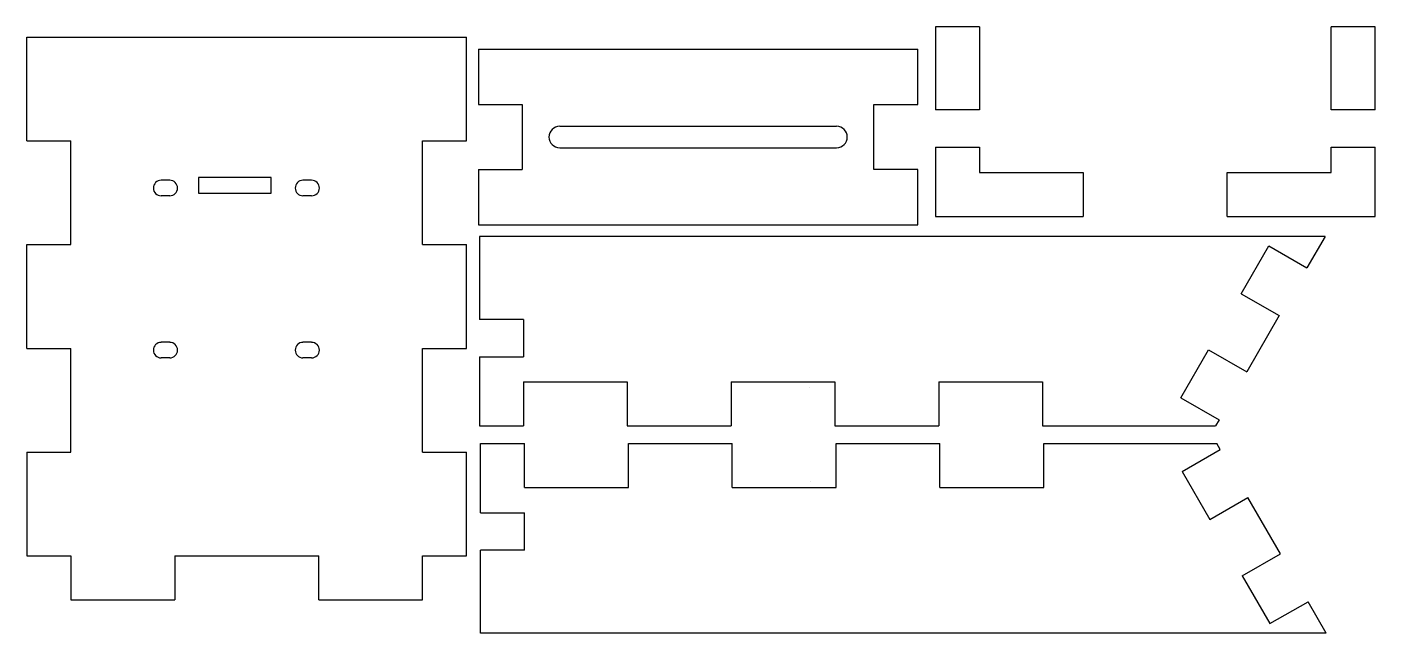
# Model space of a CAD drawing. Header units: millimetres. Extents: x 0 to 195, y 0 to 88.
import ezdxf

# ---------------------------------------------------------------- set-up
doc = ezdxf.new("R2010")
doc.units = ezdxf.units.MM
doc.layers.add('CAD', color=7, linetype='Continuous')

msp = doc.modelspace()

# ---------------------------------------------------------------- linework, layer by layer
at = {"layer": 'CAD', "linetype": 'Continuous'}
for p, q in [((0, 86.16), (63.5, 86.16)), ((0, 71.16), (0, 86.16)), ((63.5, 71.16), (63.5, 86.16)), ((131.27, 87.62), (131.27, 75.62)), ((137.62, 87.62), (131.27, 87.62)), ((137.62, 87.62), (137.62, 75.62)), ((188.42, 75.62), (188.42, 87.62)), ((194.77, 87.62), (188.42, 87.62)), ((194.77, 75.62), (194.77, 87.62)), ((65.22, 84.41), (65.22, 76.41)), ((65.22, 84.41), (128.72, 84.41)), ((128.72, 76.41), (128.72, 84.41)), ((65.22, 76.41), (71.57, 76.41)), ((71.57, 76.41), (71.57, 67.01)), ((122.37, 67.01), (122.37, 76.41)), ((122.37, 76.41), (128.72, 76.41)), ((137.62, 75.62), (131.27, 75.62)), ((194.77, 75.62), (188.42, 75.62)), ((76.97, 73.26), (116.97, 73.26)), ((0, 71.16), (6.35, 71.16)), ((6.35, 56.16), (6.35, 71.16)), ((57.15, 71.16), (63.5, 71.16)), ((57.15, 56.16), (57.15, 71.16)), ((76.97, 70.16), (116.97, 70.16)), ((131.27, 70.22), (137.62, 70.22)), ((131.27, 70.22), (131.27, 60.22)), ((137.62, 70.22), (137.62, 66.57)), ((188.42, 66.57), (188.42, 70.22)), ((188.42, 70.22), (194.77, 70.22)), ((194.77, 66.57), (194.77, 70.22)), ((65.22, 67.01), (71.57, 67.01)), ((65.22, 67.01), (65.22, 59.01)), ((128.72, 67.01), (122.37, 67.01)), ((128.72, 59.01), (128.72, 67.01)), ((137.62, 66.57), (152.62, 66.57)), ((152.62, 66.57), (152.62, 60.22)), ((173.42, 60.22), (173.42, 66.57)), ((173.42, 66.57), (188.42, 66.57)), ((194.77, 60.22), (194.77, 66.57)), ((20.63, 65.45), (19.38, 65.45)), ((35.26, 65.84), (24.76, 65.84)), ((24.76, 65.84), (24.76, 63.59)), ((35.26, 63.59), (35.26, 65.84)), ((41.13, 65.45), (39.88, 65.45)), ((20.63, 63.2), (19.38, 63.2)), ((24.76, 63.59), (35.26, 63.59)), ((41.13, 63.2), (39.88, 63.2)), ((65.22, 59.01), (128.72, 59.01)), ((131.27, 60.22), (137.62, 60.22)), ((137.62, 60.22), (152.62, 60.22)), ((173.42, 60.22), (188.42, 60.22)), ((188.42, 60.22), (194.77, 60.22)), ((65.39, 57.35), (65.39, 45.35)), ((187.55, 57.35), (65.39, 57.35)), ((187.55, 57.35), (184.93, 52.82)), ((0, 56.16), (6.35, 56.16)), ((0, 41.16), (0, 56.16)), ((57.15, 56.16), (63.5, 56.16)), ((63.5, 41.16), (63.5, 56.16)), ((175.43, 49.06), (179.43, 55.99)), ((179.43, 55.99), (184.93, 52.82)), ((175.43, 49.06), (180.93, 45.89)), ((71.74, 45.35), (65.39, 45.35)), ((71.74, 45.35), (71.74, 39.95)), ((180.93, 45.89), (176.23, 37.75)), ((0, 41.16), (6.35, 41.16)), ((6.35, 26.16), (6.35, 41.16)), ((20.63, 42.03), (19.38, 42.03)), ((41.13, 42.03), (39.88, 42.03)), ((57.15, 41.16), (63.5, 41.16)), ((57.15, 26.16), (57.15, 41.16)), ((166.73, 33.99), (170.73, 40.92)), ((170.73, 40.92), (176.23, 37.75)), ((20.63, 39.78), (19.38, 39.78)), ((41.13, 39.78), (39.88, 39.78)), ((65.39, 39.95), (71.74, 39.95)), ((65.39, 39.95), (65.39, 29.95)), ((71.74, 36.3), (86.74, 36.3)), ((71.74, 36.3), (71.74, 29.95)), ((86.74, 36.3), (86.74, 29.95)), ((101.74, 36.3), (101.74, 29.95)), ((101.74, 36.3), (116.74, 36.3)), ((113.02, 35.45), (113.02, 35.44)), ((116.74, 36.3), (116.74, 29.95)), ((131.74, 36.3), (131.74, 29.95)), ((131.74, 36.3), (146.74, 36.3)), ((146.74, 36.3), (146.74, 29.95)), ((166.73, 33.99), (172.23, 30.82)), ((65.39, 29.95), (71.74, 29.95)), ((86.74, 29.95), (101.74, 29.95)), ((116.74, 29.95), (131.74, 29.95)), ((146.74, 29.95), (171.74, 29.95)), ((172.23, 30.82), (171.73, 29.95)), ((171.73, 29.95), (171.73, 29.95)), ((65.55, 27.4), (71.9, 27.4)), ((65.55, 17.4), (65.55, 27.4)), ((71.9, 21.05), (71.9, 27.4)), ((86.9, 21.05), (86.9, 27.4)), ((86.9, 27.4), (101.9, 27.4)), ((101.9, 21.05), (101.9, 27.4)), ((116.9, 27.4), (131.9, 27.4)), ((116.9, 21.05), (116.9, 27.4)), ((131.9, 21.05), (131.9, 27.4)), ((146.9, 21.05), (146.9, 27.4)), ((146.9, 27.4), (171.9, 27.4)), ((171.89, 27.4), (171.89, 27.4)), ((172.39, 26.53), (171.89, 27.4)), ((0, 26.16), (6.35, 26.16)), ((0, 26.16), (0, 11.16)), ((57.15, 26.16), (63.5, 26.16)), ((63.5, 11.16), (63.5, 26.16)), ((166.89, 23.36), (172.39, 26.53)), ((113.18, 21.9), (113.18, 21.91)), ((166.89, 23.36), (170.89, 16.43)), ((71.9, 21.05), (86.9, 21.05)), ((101.9, 21.05), (116.9, 21.05)), ((131.9, 21.05), (146.9, 21.05)), ((170.89, 16.43), (176.39, 19.6)), ((181.09, 11.46), (176.39, 19.6)), ((65.55, 17.4), (71.9, 17.4)), ((71.9, 12), (71.9, 17.4)), ((65.55, 0), (65.55, 12)), ((71.9, 12), (65.55, 12)), ((0, 11.16), (6.35, 11.16)), ((6.35, 11.16), (6.35, 4.81)), ((21.35, 11.16), (21.35, 4.81)), ((21.35, 11.16), (42.15, 11.16)), ((42.15, 4.81), (42.15, 11.16)), ((57.15, 4.81), (57.15, 11.16)), ((57.15, 11.16), (63.5, 11.16)), ((175.59, 8.29), (181.09, 11.46)), ((175.59, 8.29), (179.59, 1.36)), ((6.35, 4.81), (21.35, 4.81)), ((42.15, 4.81), (57.15, 4.81)), ((179.59, 1.36), (185.09, 4.53)), ((187.71, 0), (185.09, 4.53)), ((187.71, 0), (65.55, 0))]:
    msp.add_line(p, q, dxfattribs=at)
for centre, radius, start, end in [((76.97, 71.71), 1.55, 90, 270), ((116.97, 71.71), 1.55, 270, 90), ((19.38, 64.33), 1.12, 90, 270), ((20.63, 64.33), 1.12, 270, 90), ((39.88, 64.33), 1.12, 90, 270), ((41.13, 64.33), 1.12, 270, 90), ((19.38, 40.9), 1.12, 90, 270), ((20.63, 40.9), 1.12, 270, 90), ((39.88, 40.9), 1.12, 90, 270), ((41.13, 40.9), 1.12, 270, 90)]:
    msp.add_arc(centre, radius, start, end, dxfattribs=at)

doc.saveas('drawing.dxf')
